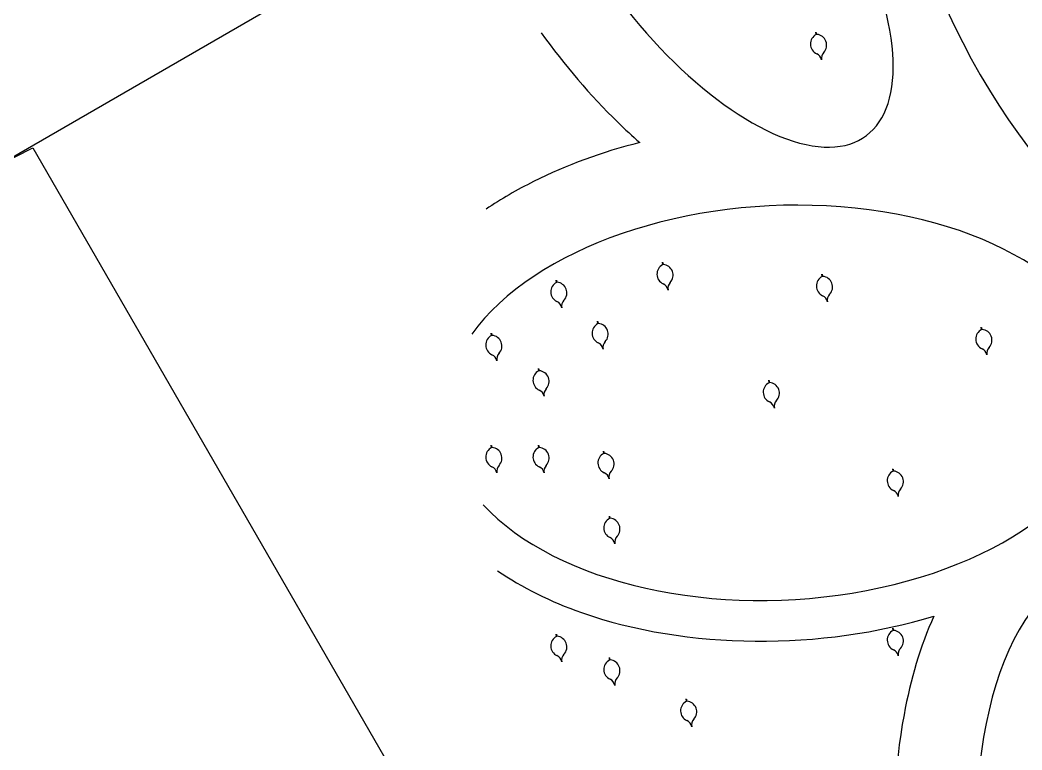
# Model space of a CAD drawing. Extents: x 3907.4 to 3911.57, y -3054.42 to -3053.7.
# Drawn here: x 3907.62154 to 3907.636, y -3053.80023 to -3053.7897 of the extents above; entities that cross this region are included whole.
import ezdxf

# ---------------------------------------------------------------- set-up
doc = ezdxf.new("R2010")
doc.units = 0
doc.header["$LTSCALE"] = 2
doc.header["$MEASUREMENT"] = 0
doc.linetypes.add('ACAD_ISO03W100', pattern=[30, 12, -18])
for name, color, linetype in [('AĞAÇ', 9, 'CONTINUOUS'), ('YAKLASMA', 6, 'CONTINUOUS'), ('ÖLÇÜ İZİ', 9, 'CONTINUOUS')]:
    doc.layers.add(name, color=color, linetype=linetype)

msp = doc.modelspace()

# ---------------------------------------------------------------- linework, layer by layer
at = {"layer": 'AĞAÇ'}
for p, q in [((3907.633032082167, -3053.789906112456), (3907.633027761773, -3053.789872070608)), ((3907.633040345088, -3053.789904480661), (3907.633036634837, -3053.789875246338)), ((3907.63081659336, -3053.793226927519), (3907.630812272967, -3053.793192885671)), ((3907.630824856282, -3053.793225295724), (3907.630821146031, -3053.793196061401)), ((3907.629282793539, -3053.793482374961), (3907.629278473145, -3053.793448333113)), ((3907.62929105646, -3053.793480743166), (3907.62928734621, -3053.793451508843)), ((3907.633117293092, -3053.793397225813), (3907.633112972699, -3053.793363183966)), ((3907.633125556014, -3053.793395594018), (3907.633121845763, -3053.793366359696)), ((3907.629879271282, -3053.794078418618), (3907.629874950889, -3053.794044376771)), ((3907.629887534204, -3053.794076786824), (3907.629883823953, -3053.794047552501)), ((3907.635417992824, -3053.794163567765), (3907.63541367243, -3053.794129525918)), ((3907.635426255746, -3053.794161935971), (3907.635422545495, -3053.794132701648)), ((3907.628345471461, -3053.794248716913), (3907.628341151067, -3053.794214675065)), ((3907.628353734382, -3053.794247085118), (3907.628350024132, -3053.794217850795)), ((3907.629027160446, -3053.79475961161), (3907.629022840052, -3053.794725569762)), ((3907.629035423367, -3053.794757979815), (3907.629031713117, -3053.794728745492)), ((3907.632350393182, -3053.794929909717), (3907.632346072788, -3053.79489586787)), ((3907.632358656103, -3053.794928277923), (3907.632354945853, -3053.7948990436)), ((3907.628345471461, -3053.795866549964), (3907.628341151067, -3053.795832508116)), ((3907.628353734382, -3053.795864918169), (3907.628350024132, -3053.795835683846)), ((3907.629027160446, -3053.795866549964), (3907.629022840052, -3053.795832508116)), ((3907.629035423367, -3053.795864918169), (3907.629031713117, -3053.795835683846)), ((3907.629964482524, -3053.795951699111), (3907.62996016213, -3053.795917657264)), ((3907.629972745445, -3053.795950067316), (3907.629969035195, -3053.795920832993)), ((3907.634139826412, -3053.796207146366), (3907.634135506018, -3053.796173104519)), ((3907.634148089333, -3053.796205514571), (3907.634144379082, -3053.796176280249)), ((3907.63004969345, -3053.796888339171), (3907.630045373056, -3053.796854297324)), ((3907.630057956371, -3053.796886707376), (3907.63005424612, -3053.796857473053)), ((3907.634139826412, -3053.798506172222), (3907.634135506018, -3053.798472130375)), ((3907.634148089333, -3053.798504540428), (3907.634144379082, -3053.798475306105)), ((3907.629282793539, -3053.798591321369), (3907.629278473145, -3053.798557279522)), ((3907.62929105646, -3053.798589689575), (3907.62928734621, -3053.798560455252)), ((3907.63004969345, -3053.798931917772), (3907.630045373056, -3053.798897875924)), ((3907.630057956371, -3053.798930285977), (3907.63005424612, -3053.798901051654)), ((3907.631157437695, -3053.799527961616), (3907.631153117301, -3053.799493919768)), ((3907.631165700616, -3053.799526329821), (3907.631161990365, -3053.799497095498))]:
    msp.add_line(p, q, dxfattribs=at)
for centre, radius, start, end in [((3907.633102174751, -3053.790043284948), 0.000154043055683673, 117.0661848723325, 245.5617558112027), ((3907.633027659582, -3053.7900580005), 0.000154043055683673, 316.7807498823022, 85.276320846058), ((3907.632987228567, -3053.790296233474), 0.0001237978734287271, 11.1712527772592, 65.56175581120272), ((3907.63323013299, -3053.790248263741), 0.0001237978734287271, 136.7807498823022, 191.1712527772592), ((3907.630886685944, -3053.793364100011), 0.000154043055683673, 117.0661848723325, 245.5617558112027), ((3907.630812170776, -3053.793378815563), 0.000154043055683673, 316.7807498823022, 85.276320846058), ((3907.633187385677, -3053.793534398305), 0.000154043055683673, 117.0661848723325, 245.5617558112027), ((3907.633112870508, -3053.793549113857), 0.000154043055683673, 316.7807498823022, 85.276320846058), ((3907.629352886123, -3053.793619547453), 0.000154043055683673, 117.0661848723325, 245.5617558112027), ((3907.629278370955, -3053.793634263005), 0.000154043055683673, 316.7807498823022, 85.276320846058), ((3907.630771739761, -3053.793617048537), 0.0001237978734287271, 11.1712527772592, 65.56175581120272), ((3907.631014644183, -3053.793569078804), 0.0001237978734287271, 136.7807498823022, 191.1712527772592), ((3907.629480844362, -3053.793824526246), 0.0001237978734287271, 136.7807498823022, 191.1712527772592), ((3907.633072439492, -3053.793787346831), 0.0001237978734287271, 11.1712527772592, 65.56175581120272), ((3907.633315343915, -3053.793739377099), 0.0001237978734287271, 136.7807498823022, 191.1712527772592), ((3907.629237939939, -3053.793872495979), 0.0001237978734287271, 11.1712527772592, 65.56175581120272), ((3907.629949363867, -3053.79421559111), 0.000154043055683673, 117.0661848723325, 245.5617558112027), ((3907.629874848698, -3053.794230306662), 0.000154043055683673, 316.7807498823022, 85.276320846058), ((3907.635488085409, -3053.794300740257), 0.000154043055683673, 117.0661848723325, 245.5617558112027), ((3907.63541357024, -3053.79431545581), 0.000154043055683673, 316.7807498823022, 85.276320846058), ((3907.628415564046, -3053.794385889405), 0.000154043055683673, 117.0661848723325, 245.5617558112027), ((3907.628341048877, -3053.794400604957), 0.000154043055683673, 316.7807498823022, 85.276320846058), ((3907.629834417683, -3053.794468539636), 0.0001237978734287271, 11.1712527772592, 65.56175581120272), ((3907.630077322106, -3053.794420569904), 0.0001237978734287271, 136.7807498823022, 191.1712527772592), ((3907.635373139225, -3053.794553688783), 0.0001237978734287271, 11.1712527772592, 65.56175581120272), ((3907.635616043648, -3053.794505719051), 0.0001237978734287271, 136.7807498823022, 191.1712527772592), ((3907.628300617861, -3053.794638837931), 0.0001237978734287271, 11.1712527772592, 65.56175581120272), ((3907.628543522284, -3053.794590868198), 0.0001237978734287271, 136.7807498823022, 191.1712527772592), ((3907.629097253031, -3053.794896784102), 0.000154043055683673, 117.0661848723325, 245.5617558112027), ((3907.629022737862, -3053.794911499654), 0.000154043055683673, 316.7807498823022, 85.276320846058), ((3907.628982306846, -3053.795149732627), 0.0001237978734287271, 11.1712527772592, 65.56175581120272), ((3907.629225211269, -3053.795101762895), 0.0001237978734287271, 136.7807498823022, 191.1712527772592), ((3907.632420485766, -3053.795067082209), 0.000154043055683673, 117.0661848723325, 245.5617558112027), ((3907.632345970597, -3053.795081797762), 0.000154043055683673, 316.7807498823022, 85.276320846058), ((3907.632548444005, -3053.795272061003), 0.0001237978734287271, 136.7807498823022, 191.1712527772592), ((3907.632305539582, -3053.795320030735), 0.0001237978734287271, 11.1712527772592, 65.56175581120272), ((3907.628415564046, -3053.796003722456), 0.000154043055683673, 117.0661848723325, 245.5617558112027), ((3907.628341048877, -3053.796018438008), 0.000154043055683673, 316.7807498823022, 85.276320846058), ((3907.629097253031, -3053.796003722456), 0.000154043055683673, 117.0661848723325, 245.5617558112027), ((3907.629022737862, -3053.796018438008), 0.000154043055683673, 316.7807498823022, 85.276320846058), ((3907.630034575108, -3053.796088871603), 0.000154043055683673, 117.0661848723325, 245.5617558112027), ((3907.62996005994, -3053.796103587155), 0.000154043055683673, 316.7807498823022, 85.276320846058), ((3907.628300617861, -3053.796256670982), 0.0001237978734287271, 11.1712527772592, 65.56175581120272), ((3907.628543522284, -3053.796208701249), 0.0001237978734287271, 136.7807498823022, 191.1712527772592), ((3907.628982306846, -3053.796256670982), 0.0001237978734287271, 11.1712527772592, 65.56175581120272), ((3907.629225211269, -3053.796208701249), 0.0001237978734287271, 136.7807498823022, 191.1712527772592), ((3907.630162533347, -3053.796293850397), 0.0001237978734287271, 136.7807498823022, 191.1712527772592), ((3907.634209918996, -3053.796344318858), 0.000154043055683673, 117.0661848723325, 245.5617558112027), ((3907.634135403827, -3053.79635903441), 0.000154043055683673, 316.7807498823022, 85.276320846058), ((3907.629919628924, -3053.796341820129), 0.0001237978734287271, 11.1712527772592, 65.56175581120272), ((3907.634094972812, -3053.796597267384), 0.0001237978734287271, 11.1712527772592, 65.56175581120272), ((3907.634337877235, -3053.796549297652), 0.0001237978734287271, 136.7807498823022, 191.1712527772592), ((3907.630119786034, -3053.797025511663), 0.000154043055683673, 117.0661848723325, 245.5617558112027), ((3907.630045270865, -3053.797040227215), 0.000154043055683673, 316.7807498823022, 85.276320846058), ((3907.63000483985, -3053.797278460189), 0.0001237978734287271, 11.1712527772592, 65.56175581120272), ((3907.630247744273, -3053.797230490457), 0.0001237978734287271, 136.7807498823022, 191.1712527772592), ((3907.634209918996, -3053.798643344714), 0.000154043055683673, 117.0661848723325, 245.5617558112027), ((3907.634135403827, -3053.798658060266), 0.000154043055683673, 316.7807498823022, 85.276320846058), ((3907.629352886123, -3053.798728493861), 0.000154043055683673, 117.0661848723325, 245.5617558112027), ((3907.629278370955, -3053.798743209414), 0.000154043055683673, 316.7807498823022, 85.276320846058), ((3907.634094972812, -3053.79889629324), 0.0001237978734287271, 11.1712527772592, 65.56175581120272), ((3907.634337877235, -3053.798848323508), 0.0001237978734287271, 136.7807498823022, 191.1712527772592), ((3907.629237939939, -3053.798981442387), 0.0001237978734287271, 11.1712527772592, 65.56175581120272), ((3907.629480844362, -3053.798933472655), 0.0001237978734287271, 136.7807498823022, 191.1712527772592), ((3907.630119786034, -3053.799069090264), 0.000154043055683673, 117.0661848723325, 245.5617558112027), ((3907.630045270865, -3053.799083805816), 0.000154043055683673, 316.7807498823022, 85.276320846058), ((3907.63000483985, -3053.799322038789), 0.0001237978734287271, 11.1712527772592, 65.56175581120272), ((3907.630247744273, -3053.799274069057), 0.0001237978734287271, 136.7807498823022, 191.1712527772592), ((3907.631227530279, -3053.799665134108), 0.000154043055683673, 117.0661848723325, 245.5617558112027), ((3907.63115301511, -3053.79967984966), 0.000154043055683673, 316.7807498823022, 85.276320846058), ((3907.631112584095, -3053.799918082634), 0.0001237978734287271, 11.1712527772592, 65.56175581120272), ((3907.631355488518, -3053.799870112902), 0.0001237978734287271, 136.7807498823022, 191.1712527772592)]:
    msp.add_arc(centre, radius, start, end, dxfattribs=at)
for centre, major_axis, ratio, start_param, end_param in [((3907.637060203238, -3053.787233500638), (0.001901179760492419, -0.005866509054736213), 0.4614173581214452, 4.090442357860956, 8.513059806649377), ((3907.631464897239, -3053.78821748209), (-0.002280173913418057, 0.003154867271532853), 0.4453350109614078, 1.395314490434913, 5.133688623841211), ((3907.632495675266, -3053.79522065856), (-0.004832897145091638, -0.0002386105774511734), 0.5880621403261974, 0.4591940244092781, 5.844497705079855), ((3907.639032117378, -3053.804425150457), (0.001991478887839109, -0.006862476638524267), 0.4538117143470717, 1.175867419146912, 4.798803045057196)]:
    msp.add_ellipse(centre, major_axis=major_axis, ratio=ratio, start_param=start_param, end_param=end_param, dxfattribs=at)
for points, knots in [([(3907.629062542015, -3053.789880427373), (3907.629395897222, -3053.790347500879), (3907.629770186822, -3053.79078630836), (3907.630271593388, -3053.791273411545), (3907.630376783463, -3053.791370844107), (3907.630483290325, -3053.791464373868)], [1.557371041121697, 1.557371041121697, 1.557371041121697, 1.557371041121697, 1.946805544375453, 1.946805544375453, 2.048591796255187, 2.048591796255187, 2.048591796255187, 2.048591796255187]), ([(3907.630483290325, -3053.791464373868), (3907.629942966614, -3053.791602304818), (3907.629426329343, -3053.791790353272), (3907.628713050464, -3053.792147697978), (3907.628483422852, -3053.792280360173), (3907.628267091236, -3053.792426010099)], [5.046821761303149, 5.046821761303149, 5.046821761303149, 5.046821761303149, 5.355529699239747, 5.355529699239747, 5.51201468894279, 5.51201468894279, 5.51201468894279, 5.51201468894279]), ([(3907.628429590019, -3053.797642893443), (3907.628786221204, -3053.797886311826), (3907.62919640799, -3053.798088038445), (3907.631161067859, -3053.798784653395), (3907.633113760482, -3053.798793058671), (3907.634730090035, -3053.798297458864)], [0.6602929991896649, 0.6602929991896649, 0.6602929991896649, 0.6602929991896649, 0.9606424472802672, 0.9606424472802672, 1.981673030940839, 1.981673030940839, 1.981673030940839, 1.981673030940839]), ([(3907.634730090035, -3053.798297458864), (3907.634532236002, -3053.798733271108), (3907.634393375407, -3053.799211369126), (3907.634159253275, -3053.800475385747), (3907.634118562236, -3053.801307238944), (3907.634166340164, -3053.802176383902)], [3.62962294954671, 3.62962294954671, 3.62962294954671, 3.62962294954671, 3.876196662386867, 3.876196662386867, 4.240014202152313, 4.240014202152313, 4.240014202152313, 4.240014202152313])]:
    msp.add_open_spline(points, degree=3, knots=knots, dxfattribs=at)
at = {"layer": 'YAKLASMA', "linetype": 'ACAD_ISO03W100', "ltscale": 0.4}
for p, q in [((3907.487559480059, -3053.859162378506), (3907.62172352042, -3053.791542387715)), ((3907.62172352042, -3053.791542387715), (3907.63622937259, -3053.816666753391))]:
    msp.add_line(p, q, dxfattribs=at)
at = {"layer": 'ÖLÇÜ İZİ', "linetype": 'ACAD_ISO03W100', "ltscale": 0.5}
msp.add_line((3907.520814127018, -3053.8497614368), (3907.643357729415, -3053.779013937449), dxfattribs=at)

doc.saveas('drawing.dxf')
